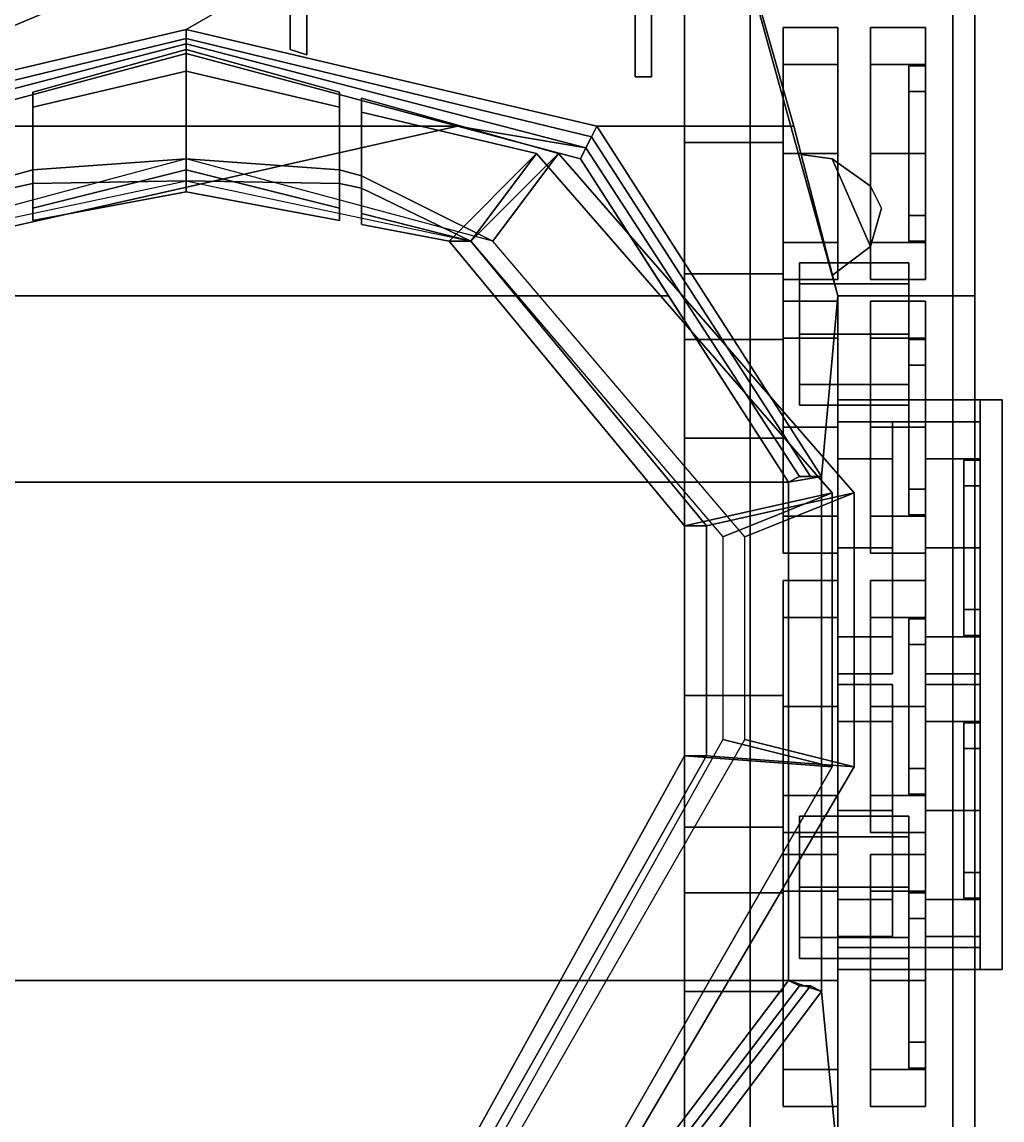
# Model space of a CAD drawing. Header units: millimetres. Extents: x -1.4 to 3, y -3 to 9.
# Drawn here: x -0.3 to 1.49, y -0.915 to 1.09 of the extents above; entities that cross this region are included whole.
import ezdxf

# ---------------------------------------------------------------- set-up
doc = ezdxf.new("R2010")
doc.units = ezdxf.units.MM
for name, color, linetype in [('mudguards', 6, 'Continuous'), ('tracks', 3, 'Continuous'), ('turret', 2, 'Continuous'), ('wheels', 2, 'Continuous')]:
    doc.layers.add(name, color=color, linetype=linetype)

msp = doc.modelspace()

# ---------------------------------------------------------------- linework, layer by layer
for points in [[(0.91, -2.1, 0.92), (0.91, -1.97, 0.38), (0.91, 2.22, 0.38), (0.91, 2.72, 0.92)], [(0.91, -2.43, 1.17), (0.91, -2.43, 0.92), (0.91, 2.72, 0.92), (0.91, 2.65, 1.17)], [(0.91, -0.99, 1.26), (0.91, -0.99, 1.17), (0.91, 2.65, 1.17), (0.91, 1.67, 1.26)], [(0.91, 2.22, 0.38), (0.91, -1.97, 0.38), (-0.91, -1.97, 0.38), (-0.91, 2.22, 0.38)], [(-0.91, 1.6, 1.59), (-1.11, 0.9, 1.67), (-0.75, 0.9, 1.67), (0.91, 1.6, 1.59)], [(0.91, 1.6, 1.59), (-0.75, 0.9, 1.67), (0, 1.076, 1.6499), (0.91, 1.6, 1.59)], [(0, 1.076, 1.6499), (0.75, 0.9, 1.67), (1.11, 0.9, 1.67), (0.91, 1.6, 1.59)], [(1.11, 0.9, 1.67), (1.11, 0.9, 1.26), (0.91, 1.6, 1.26), (0.91, 1.6, 1.59)], [(0.82, 0.99, 1.7006), (0.85, 0.99, 1.7006), (0.85, 1.3, 1.6651), (0.82, 1.29, 1.6663)], [(0.82, 1.29, 1.6254), (0.82, 0.99, 1.6597), (0.82, 0.99, 1.7006), (0.82, 1.29, 1.6663)], [(0.85, 1.3, 1.6651), (0.85, 0.99, 1.7006), (0.85, 0.99, 1.6597), (0.85, 1.3, 1.6243)], [(0.19, 1.04, 1.6949), (0.22, 1.03, 1.696), (0.22, 1.25, 1.6709), (0.19, 1.25, 1.6709)], [(0.19, 1.25, 1.63), (0.19, 1.04, 1.654), (0.19, 1.04, 1.6949), (0.19, 1.25, 1.6709)], [(0.22, 1.25, 1.6709), (0.22, 1.03, 1.696), (0.22, 1.03, 1.6551), (0.22, 1.25, 1.63)], [(0, 1.076, 1.6499), (-0.75, 0.9, 1.67), (-0.74, 0.88, 1.71), (0, 1.06, 1.69)], [(0, 1.06, 1.69), (0.74, 0.88, 1.71), (0.75, 0.9, 1.67), (0, 1.076, 1.6499)], [(-0.74, 0.88, 1.71), (-0.73, 0.86, 1.71), (0, 1.05, 1.69), (0, 1.06, 1.69)], [(0, 1.05, 1.69), (-0.73, 0.86, 1.71), (-0.4955, 0.9, 1.67), (0, 1.0324, 1.6549)], [(0, 1.05, 1.69), (0.73, 0.86, 1.71), (0.74, 0.88, 1.71), (0, 1.06, 1.69)], [(0, 1.0324, 1.6549), (0.4955, 0.9, 1.67), (0.73, 0.86, 1.71), (0, 1.05, 1.69)], [(0, 1.0324, 1.6549), (-0.4955, 0.9, 1.67), (0.4955, 0.9, 1.67), (0, 1.0324, 1.6549)], [(0.19, 1.04, 1.654), (0.22, 1.03, 1.6551), (0.22, 1.03, 1.696), (0.19, 1.04, 1.6949)], [(0.82, 0.99, 1.6597), (0.85, 0.99, 1.6597), (0.85, 0.99, 1.7006), (0.82, 0.99, 1.7006)], [(0.4955, 0.9, 1.67), (-0.881, 0.59, 1.67), (0.881, 0.59, 1.67), (0.72, 0.84, 1.67)], [(-0.72, 0.84, 1.67), (-0.881, 0.59, 1.67), (0.4955, 0.9, 1.67), (-0.4955, 0.9, 1.67)], [(0.4955, 0.9, 1.67), (0.72, 0.84, 1.67), (0.73, 0.86, 1.71)], [(0.74, 0.88, 1.71), (1.14, 0.26, 1.71), (1.16, 0.26, 1.67), (0.75, 0.9, 1.67)], [(0.75, 0.9, 1.67), (1.16, 0.26, 1.67), (1.19, 0.59, 1.67), (1.11, 0.9, 1.67)], [(1.1803, 0.6277, 1.43), (1.19, 0.59, 1.26), (1.11, 0.9, 1.26), (1.1234, 0.8481, 1.43)], [(1.1234, 0.8481, 1.65), (1.1234, 0.8481, 1.43), (1.11, 0.9, 1.26), (1.11, 0.9, 1.67)], [(1.19, 0.59, 1.67), (1.1803, 0.6277, 1.65), (1.1234, 0.8481, 1.65), (1.11, 0.9, 1.67)], [(0.73, 0.86, 1.71), (1.12, 0.26, 1.71), (1.14, 0.26, 1.71), (0.74, 0.88, 1.71)], [(1.09, 0.63, 0.51), (1.09, 0.87, 0.24), (0.91, 0.87, 0.24), (0.91, 0.63, 0.51)], [(0.91, 0.87, 0.17), (0.91, 0.87, 0.24), (1.09, 0.87, 0.24), (1.09, 0.87, 0.17)], [(0.91, 0.87, 0.24), (0.91, 0.33, 0.24), (0.91, 0.4233, 0.38), (0.91, 0.7456, 0.38)], [(0.91, 0.33, 0.17), (0.91, 0.87, 0.17), (1.09, 0.87, 0.17), (1.09, 0.33, 0.17)], [(0.91, 0.33, 0.24), (0.91, 0.87, 0.24), (0.91, 0.87, 0.17), (0.91, 0.33, 0.17)], [(1.09, 0.51, 0.51), (1.09, 0.33, 0.24), (1.09, 0.87, 0.24), (1.09, 0.63, 0.51)], [(1.09, 0.87, 0.17), (1.09, 0.87, 0.24), (1.09, 0.33, 0.24), (1.09, 0.33, 0.17)], [(0.72, 0.84, 1.67), (1.1, 0.25, 1.67), (1.12, 0.26, 1.71), (0.73, 0.86, 1.71)], [(1.18, 0.84, 1.43), (1.25, 0.68, 1.43), (1.1803, 0.6277, 1.43), (1.1234, 0.8481, 1.43)], [(1.1803, 0.6277, 1.65), (1.25, 0.68, 1.65), (1.18, 0.84, 1.65), (1.1234, 0.8481, 1.65)], [(1.1234, 0.8481, 1.65), (1.18, 0.84, 1.65), (1.18, 0.84, 1.43), (1.1234, 0.8481, 1.43)], [(1.25, 0.79, 1.43), (1.27, 0.75, 1.43), (1.25, 0.68, 1.43), (1.18, 0.84, 1.43)], [(1.25, 0.68, 1.65), (1.27, 0.75, 1.65), (1.25, 0.79, 1.65), (1.18, 0.84, 1.65)], [(1.18, 0.84, 1.65), (1.25, 0.79, 1.65), (1.25, 0.79, 1.43), (1.18, 0.84, 1.43)], [(1.25, 0.79, 1.65), (1.27, 0.75, 1.65), (1.27, 0.75, 1.43), (1.25, 0.79, 1.43)], [(1.25, 0.68, 1.43), (1.27, 0.75, 1.43), (1.27, 0.75, 1.65), (1.25, 0.68, 1.65)], [(1.1803, 0.6277, 1.43), (1.25, 0.68, 1.43), (1.25, 0.68, 1.65), (1.1803, 0.6277, 1.65)], [(0.91, 0.63, 0.51), (0.91, 0.51, 0.51), (1.09, 0.51, 0.51), (1.09, 0.63, 0.51)], [(1.19, 0.59, 1.67), (1.19, 0.59, 1.26), (1.1803, 0.6277, 1.43), (1.1803, 0.6277, 1.65)], [(-0.881, 0.59, 1.67), (-1.1, 0.25, 1.67), (1.1, 0.25, 1.67), (0.881, 0.59, 1.67)], [(1.16, -0.68, 1.67), (1.19, -0.99, 1.67), (1.19, 0.59, 1.67), (1.16, 0.26, 1.67)], [(1.19, -0.99, 1.67), (1.19, -0.99, 1.26), (1.19, 0.59, 1.26), (1.19, 0.59, 1.67)], [(0.91, 0.51, 0.51), (0.91, 0.33, 0.24), (1.09, 0.33, 0.24), (1.09, 0.51, 0.51)], [(1.19, 0.4, 1.67), (1.19, 0.36, 1.67), (1.45, 0.36, 1.67), (1.45, 0.4, 1.67)], [(1.45, 0.4, 1.67), (1.45, 0.4, 1.26), (1.19, 0.4, 1.26), (1.19, 0.4, 1.67)], [(1.45, 0.36, 1.67), (1.45, 0.36, 1.39), (1.45, 0.4, 1.39), (1.45, 0.4, 1.67)], [(1.49, 0.4, 1.26), (1.45, 0.4, 1.26), (1.45, 0.4, 1.39), (1.49, 0.4, 1.39)], [(1.49, 0.4, 1.39), (1.45, 0.4, 1.39), (1.45, -0.64, 1.39), (1.49, -0.64, 1.39)], [(1.49, -0.64, 1.39), (1.49, -0.64, 1.26), (1.49, 0.4, 1.26), (1.49, 0.4, 1.39)], [(1.19, 0.36, 1.67), (1.19, 0.36, 1.26), (1.45, 0.36, 1.26), (1.45, 0.36, 1.67)], [(1.45, 0.36, 1.39), (1.45, 0.36, 1.26), (1.45, -0.6, 1.26), (1.45, -0.6, 1.39)], [(1.09, 0.33, 0.17), (1.09, 0.33, 0.24), (0.91, 0.33, 0.24), (0.91, 0.33, 0.17)], [(-1.1, 0.25, 1.67), (-1.1, -0.66, 1.67), (1.1, -0.66, 1.67), (1.1, 0.25, 1.67)], [(1.14, 0.26, 1.71), (1.12, 0.26, 1.71), (1.1, 0.25, 1.67), (1.16, 0.26, 1.67)], [(1.1, 0.25, 1.67), (1.1, -0.66, 1.67), (1.16, -0.68, 1.67), (1.16, 0.26, 1.67)], [(0.91, -0.14, 0.24), (0.91, -0.68, 0.24), (0.91, -0.5867, 0.38), (0.91, -0.2644, 0.38)], [(1.09, -0.38, 0.51), (1.09, -0.14, 0.24), (0.91, -0.14, 0.24), (0.91, -0.38, 0.51)], [(0.91, -0.68, 0.24), (0.91, -0.14, 0.24), (0.91, -0.14, 0.17), (0.91, -0.68, 0.17)], [(0.91, -0.68, 0.17), (0.91, -0.14, 0.17), (1.09, -0.14, 0.17), (1.09, -0.68, 0.17)], [(0.91, -0.14, 0.17), (0.91, -0.14, 0.24), (1.09, -0.14, 0.24), (1.09, -0.14, 0.17)], [(1.09, -0.5, 0.51), (1.09, -0.68, 0.24), (1.09, -0.14, 0.24), (1.09, -0.38, 0.51)], [(1.09, -0.14, 0.17), (1.09, -0.14, 0.24), (1.09, -0.68, 0.24), (1.09, -0.68, 0.17)], [(0.91, -0.38, 0.51), (0.91, -0.5, 0.51), (1.09, -0.5, 0.51), (1.09, -0.38, 0.51)], [(0.91, -0.5, 0.51), (0.91, -0.68, 0.24), (1.09, -0.68, 0.24), (1.09, -0.5, 0.51)], [(1.45, -0.6, 1.67), (1.45, -0.6, 1.26), (1.19, -0.6, 1.26), (1.19, -0.6, 1.67)], [(1.19, -0.6, 1.67), (1.19, -0.64, 1.67), (1.45, -0.64, 1.67), (1.45, -0.6, 1.67)], [(1.45, -0.64, 1.67), (1.45, -0.64, 1.39), (1.45, -0.6, 1.39), (1.45, -0.6, 1.67)], [(1.19, -0.64, 1.67), (1.19, -0.64, 1.26), (1.45, -0.64, 1.26), (1.45, -0.64, 1.67)], [(1.45, -0.64, 1.39), (1.45, -0.64, 1.26), (1.49, -0.64, 1.26), (1.49, -0.64, 1.39)], [(-1.1, -0.66, 1.67), (-0.8503, -0.99, 1.67), (0.8503, -0.99, 1.67), (1.1, -0.66, 1.67)], [(1.1, -0.66, 1.67), (0.82, -1.03, 1.67), (0.83, -1.05, 1.71), (1.12, -0.67, 1.71)], [(1.16, -0.68, 1.67), (1.1, -0.66, 1.67), (1.12, -0.67, 1.71), (1.14, -0.67, 1.71)], [(1.12, -0.67, 1.71), (0.83, -1.05, 1.71), (0.84, -1.06, 1.71), (1.14, -0.67, 1.71)], [(1.14, -0.67, 1.71), (0.84, -1.06, 1.71), (0.86, -1.08, 1.67), (1.16, -0.68, 1.67)], [(1.09, -0.68, 0.17), (1.09, -0.68, 0.24), (0.91, -0.68, 0.24), (0.91, -0.68, 0.17)], [(0.9275, -0.99, 1.67), (1.19, -0.99, 1.67), (1.19, -0.99, 1.67), (1.16, -0.68, 1.67)]]:
    msp.add_3dface(points)
at = {"layer": 'mudguards'}
for points in [[(1.44, 1.6, 1.21), (1.44, 0.59, 1.21), (1.19, 0.59, 1.21), (0.91, 1.6, 1.21)], [(0.91, 1.6, 1.26), (1.19, 0.59, 1.26), (1.44, 0.59, 1.26), (1.44, 1.6, 1.26)], [(1.44, 0.59, 1.26), (1.44, 0.59, 1.21), (1.44, 1.6, 1.21), (1.44, 1.6, 1.26)], [(1.19, 0.59, 1.26), (1.19, -0.99, 1.26), (1.44, -0.99, 1.26), (1.44, 0.59, 1.26)], [(1.44, 0.59, 1.21), (1.44, -0.99, 1.21), (1.19, -0.99, 1.21), (1.19, 0.59, 1.21)], [(1.44, -0.99, 1.26), (1.44, -0.99, 1.21), (1.44, 0.59, 1.21), (1.44, 0.59, 1.26)]]:
    msp.add_3dface(points, dxfattribs=at)
at = {"layer": 'tracks'}
for points in [[(1.03, 1.84), (1.03, -1.76), (1.03, -1.74, 0.04), (1.03, 1.84, 0.04)], [(1.03, 1.84, 0.04), (1.03, -1.74, 0.04), (1.4, -1.74, 0.04), (1.4, 1.84, 0.04)], [(1.4, 1.84), (1.4, -1.76), (1.03, -1.76), (1.03, 1.84)], [(1.4, 1.84, 1.07), (1.4, -1.09, 1.07), (1.03, -1.09, 1.07), (1.03, 1.84, 1.07)], [(1.03, 1.84, 1.07), (1.03, -1.09, 1.07), (1.03, -1.09, 1.11), (1.03, 1.84, 1.11)], [(1.03, 1.84, 1.11), (1.03, -1.09, 1.11), (1.4, -1.09, 1.11), (1.4, 1.84, 1.11)], [(1.4, -1.74, 0.04), (1.4, -1.76), (1.4, 1.84), (1.4, 1.84, 0.04)], [(1.4, -1.09, 1.11), (1.4, -1.09, 1.07), (1.4, 1.84, 1.07), (1.4, 1.84, 1.11)]]:
    msp.add_3dface(points, dxfattribs=at)
at = {"layer": 'turret'}
for points in [[(-0.28, 0.9618, 18.13), (-0.28, 0.75, 18.63), (0, 0.82, 18.63), (0, 1.04, 18.13)], [(-0.28, 0.8201, 17.77), (-0.28, 0.9618, 18.13), (0, 1.04, 18.13), (0, 0.84, 17.63)], [(0, 1.04, 18.13), (0, 0.82, 18.63), (0.28, 0.75, 18.63), (0.28, 0.9618, 18.13)], [(0, 0.84, 17.63), (0, 1.04, 18.13), (0.28, 0.9618, 18.13), (0.28, 0.8201, 17.77)], [(0, 1, 18.13), (0, 0.78, 18.63), (-0.28, 0.7275, 18.63), (-0.28, 0.9344, 18.13)], [(0, 0.8, 17.63), (0, 1, 18.13), (-0.28, 0.9344, 18.13), (-0.28, 0.795, 17.77)], [(0.28, 0.9344, 18.13), (0.28, 0.7275, 18.63), (0, 0.78, 18.63), (0, 1, 18.13)], [(0.28, 0.795, 17.77), (0.28, 0.9344, 18.13), (0, 1, 18.13), (0, 0.8, 17.63)], [(-0.28, 0.7275, 18.63), (-0.28, 0.75, 18.63), (-0.28, 0.9618, 18.13), (-0.28, 0.9344, 18.13)], [(-0.28, 0.9344, 18.13), (-0.28, 0.9618, 18.13), (-0.28, 0.8201, 17.77), (-0.28, 0.795, 17.77)], [(0.28, 0.9344, 18.13), (0.28, 0.9618, 18.13), (0.28, 0.75, 18.63), (0.28, 0.7275, 18.63)], [(0.28, 0.795, 17.77), (0.28, 0.8201, 17.77), (0.28, 0.9618, 18.13), (0.28, 0.9344, 18.13)], [(0.32, 0.9506, 18.13), (0.32, 0.74, 18.63), (0.52, 0.69, 18.63), (0.68, 0.85, 18.13)], [(0.68, 0.85, 18.13), (0.56, 0.69, 17.63), (0.32, 0.8093, 17.77), (0.32, 0.9506, 18.13)], [(0.32, 0.72, 18.63), (0.32, 0.74, 18.63), (0.32, 0.9506, 18.13), (0.32, 0.925, 18.13)], [(0.32, 0.925, 18.13), (0.32, 0.9506, 18.13), (0.32, 0.8093, 17.77), (0.32, 0.7863, 17.77)], [(0.64, 0.85, 18.13), (0.48, 0.69, 18.63), (0.32, 0.72, 18.63), (0.32, 0.925, 18.13)], [(0.32, 0.925, 18.13), (0.32, 0.7863, 17.77), (0.52, 0.69, 17.63), (0.64, 0.85, 18.13)], [(1.18, 0.23, 18.13), (0.91, 0.17, 18.63), (0.48, 0.69, 18.63), (0.64, 0.85, 18.13)], [(0.68, 0.85, 18.13), (0.52, 0.69, 18.63), (0.95, 0.17, 18.63), (1.22, 0.23, 18.13)], [(0.64, 0.85, 18.13), (0.52, 0.69, 17.63), (0.98, 0.15, 17.63), (1.18, 0.23, 18.13)], [(1.22, 0.23, 18.13), (1.02, 0.15, 17.63), (0.56, 0.69, 17.63), (0.68, 0.85, 18.13)], [(-0.28, 0.8201, 17.77), (0, 0.84, 17.63), (-0.56, 0.69, 17.63), (-0.32, 0.8093, 17.77)], [(0, 0.84, 17.63), (0.28, 0.8201, 17.77), (0.32, 0.8093, 17.77), (0.56, 0.69, 17.63)], [(-0.28, 0.795, 17.77), (-0.28, 0.8201, 17.77), (-0.32, 0.8093, 17.77), (-0.32, 0.7863, 17.77)], [(0, 0.78, 18.63), (0, 0.82, 18.63), (-0.28, 0.75, 18.63), (-0.28, 0.7275, 18.63)], [(0.28, 0.7275, 18.63), (0.28, 0.75, 18.63), (0, 0.82, 18.63), (0, 0.78, 18.63)], [(0.28, 0.8201, 17.77), (0.28, 0.795, 17.77), (0.32, 0.7863, 17.77), (0.32, 0.8093, 17.77)], [(-0.32, 0.7863, 17.77), (-0.52, 0.69, 17.63), (0, 0.8, 17.63), (-0.28, 0.795, 17.77)], [(0.52, 0.69, 17.63), (0.32, 0.7863, 17.77), (0.28, 0.795, 17.77), (0, 0.8, 17.63)], [(0.48, 0.69, 18.63), (0.52, 0.69, 18.63), (0.32, 0.74, 18.63), (0.32, 0.72, 18.63)], [(0.91, 0.17, 18.63), (0.95, 0.17, 18.63), (0.52, 0.69, 18.63), (0.48, 0.69, 18.63)], [(1.18, -0.27, 18.13), (0.91, -0.25, 18.63), (0.91, 0.17, 18.63), (1.18, 0.23, 18.13)], [(1.22, 0.23, 18.13), (0.95, 0.17, 18.63), (0.95, -0.25, 18.63), (1.22, -0.27, 18.13)], [(1.18, 0.23, 18.13), (0.98, 0.15, 17.63), (0.98, -0.22, 17.63), (1.18, -0.27, 18.13)], [(1.22, -0.27, 18.13), (1.02, -0.22, 17.63), (1.02, 0.15, 17.63), (1.22, 0.23, 18.13)], [(0.91, -0.25, 18.63), (0.95, -0.25, 18.63), (0.95, 0.17, 18.63), (0.91, 0.17, 18.63)], [(-0.48, -1.53, 18.13), (-0.28, -1.43, 18.63), (-0.95, -0.22, 18.63), (-1.22, -0.27, 18.13)], [(-1.18, -0.27, 18.13), (-0.91, -0.22, 18.63), (-0.28, -1.39, 18.63), (-0.48, -1.49, 18.13)], [(-0.91, -0.22, 18.63), (-0.95, -0.22, 18.63), (-0.28, -1.43, 18.63), (-0.28, -1.39, 18.63)], [(0.48, -1.53, 18.13), (0.36, -1.37, 17.63), (1.02, -0.22, 17.63), (1.22, -0.27, 18.13)], [(1.18, -0.27, 18.13), (0.98, -0.22, 17.63), (0.36, -1.33, 17.63), (0.48, -1.49, 18.13)], [(0.48, -1.49, 18.13), (0.28, -1.39, 18.63), (0.91, -0.25, 18.63), (1.18, -0.27, 18.13)], [(1.22, -0.27, 18.13), (0.95, -0.25, 18.63), (0.28, -1.43, 18.63), (0.48, -1.53, 18.13)], [(0.28, -1.39, 18.63), (0.28, -1.43, 18.63), (0.95, -0.25, 18.63), (0.91, -0.25, 18.63)]]:
    msp.add_3dface(points, dxfattribs=at)
at = {"layer": 'wheels'}
for points in [[(1.09, 1.0126, 0.1174), (1.09, 1.08, 0.28), (1.19, 1.08, 0.28), (1.19, 1.0126, 0.1174)], [(1.09, 1.0126, 0.1174), (1.09, 0.85, 0.05), (1.09, 0.6874, 0.1174), (1.09, 1.08, 0.28)], [(1.09, 1.08, 0.28), (1.09, 1.0126, 0.4426), (1.19, 1.0126, 0.4426), (1.19, 1.08, 0.28)], [(1.09, 1.08, 0.28), (1.09, 0.6874, 0.1174), (1.09, 0.62, 0.28), (1.09, 1.0126, 0.4426)], [(1.19, 0.6874, 0.4426), (1.19, 1.08, 0.28), (1.19, 1.0126, 0.4426), (1.19, 0.85, 0.51)], [(1.19, 0.62, 0.28), (1.19, 1.0126, 0.1174), (1.19, 1.08, 0.28), (1.19, 0.6874, 0.4426)], [(1.25, 1.0126, 0.1174), (1.25, 1.08, 0.28), (1.35, 1.08, 0.28), (1.35, 1.0126, 0.1174)], [(1.25, 1.0126, 0.1174), (1.25, 0.85, 0.05), (1.25, 0.6874, 0.1174), (1.25, 1.08, 0.28)], [(1.25, 1.08, 0.28), (1.25, 1.0126, 0.4426), (1.35, 1.0126, 0.4426), (1.35, 1.08, 0.28)], [(1.25, 1.08, 0.28), (1.25, 0.6874, 0.1174), (1.25, 0.62, 0.28), (1.25, 1.0126, 0.4426)], [(1.35, 1.0126, 0.1174), (1.35, 1.08, 0.28), (1.35, 1.01, 0.28), (1.35, 0.9631, 0.1669)], [(1.35, 1.08, 0.28), (1.35, 1.0126, 0.4426), (1.35, 0.9631, 0.3931), (1.35, 1.01, 0.28)], [(1.09, 0.85, 0.05), (1.09, 1.0126, 0.1174), (1.19, 1.0126, 0.1174), (1.19, 0.85, 0.05)], [(1.09, 1.0126, 0.4426), (1.09, 0.62, 0.28), (1.09, 0.6874, 0.4426), (1.09, 0.85, 0.51)], [(1.09, 1.0126, 0.4426), (1.09, 0.85, 0.51), (1.19, 0.85, 0.51), (1.19, 1.0126, 0.4426)], [(1.19, 0.6874, 0.1174), (1.19, 0.85, 0.05), (1.19, 1.0126, 0.1174), (1.19, 0.62, 0.28)], [(1.25, 0.85, 0.05), (1.25, 1.0126, 0.1174), (1.35, 1.0126, 0.1174), (1.35, 0.85, 0.05)], [(1.25, 1.0126, 0.4426), (1.25, 0.62, 0.28), (1.25, 0.6874, 0.4426), (1.25, 0.85, 0.51)], [(1.25, 1.0126, 0.4426), (1.25, 0.85, 0.51), (1.35, 0.85, 0.51), (1.35, 1.0126, 0.4426)], [(1.32, 0.9631, 0.3931), (1.32, 1.01, 0.28), (1.35, 1.01, 0.28), (1.35, 0.9631, 0.3931)], [(1.32, 0.69, 0.28), (1.32, 0.9631, 0.1669), (1.32, 1.01, 0.28), (1.32, 0.7369, 0.3931)], [(1.32, 1.01, 0.28), (1.32, 0.9631, 0.1669), (1.35, 0.9631, 0.1669), (1.35, 1.01, 0.28)], [(1.32, 0.7369, 0.3931), (1.32, 1.01, 0.28), (1.32, 0.9631, 0.3931), (1.32, 0.85, 0.44)], [(1.35, 0.85, 0.05), (1.35, 1.0126, 0.1174), (1.35, 0.9631, 0.1669), (1.35, 0.85, 0.12)], [(1.35, 1.0126, 0.4426), (1.35, 0.85, 0.51), (1.35, 0.85, 0.44), (1.35, 0.9631, 0.3931)], [(1.32, 0.9631, 0.1669), (1.32, 0.85, 0.12), (1.35, 0.85, 0.12), (1.35, 0.9631, 0.1669)], [(1.32, 0.7369, 0.1669), (1.32, 0.85, 0.12), (1.32, 0.9631, 0.1669), (1.32, 0.69, 0.28)], [(1.32, 0.85, 0.44), (1.32, 0.9631, 0.3931), (1.35, 0.9631, 0.3931), (1.35, 0.85, 0.44)], [(1.09, 0.6874, 0.1174), (1.09, 0.85, 0.05), (1.19, 0.85, 0.05), (1.19, 0.6874, 0.1174)], [(1.09, 0.85, 0.51), (1.09, 0.6874, 0.4426), (1.19, 0.6874, 0.4426), (1.19, 0.85, 0.51)], [(1.25, 0.6874, 0.1174), (1.25, 0.85, 0.05), (1.35, 0.85, 0.05), (1.35, 0.6874, 0.1174)], [(1.25, 0.85, 0.51), (1.25, 0.6874, 0.4426), (1.35, 0.6874, 0.4426), (1.35, 0.85, 0.51)], [(1.32, 0.85, 0.12), (1.32, 0.7369, 0.1669), (1.35, 0.7369, 0.1669), (1.35, 0.85, 0.12)], [(1.32, 0.7369, 0.3931), (1.32, 0.85, 0.44), (1.35, 0.85, 0.44), (1.35, 0.7369, 0.3931)], [(1.35, 0.6874, 0.1174), (1.35, 0.85, 0.05), (1.35, 0.85, 0.12), (1.35, 0.7369, 0.1669)], [(1.35, 0.85, 0.51), (1.35, 0.6874, 0.4426), (1.35, 0.7369, 0.3931), (1.35, 0.85, 0.44)], [(1.32, 0.69, 0.28), (1.32, 0.7369, 0.3931), (1.35, 0.7369, 0.3931), (1.35, 0.69, 0.28)], [(1.32, 0.7369, 0.1669), (1.32, 0.69, 0.28), (1.35, 0.69, 0.28), (1.35, 0.7369, 0.1669)], [(1.35, 0.6874, 0.4426), (1.35, 0.62, 0.28), (1.35, 0.69, 0.28), (1.35, 0.7369, 0.3931)], [(1.35, 0.62, 0.28), (1.35, 0.6874, 0.1174), (1.35, 0.7369, 0.1669), (1.35, 0.69, 0.28)], [(1.09, 0.6874, 0.4426), (1.09, 0.62, 0.28), (1.19, 0.62, 0.28), (1.19, 0.6874, 0.4426)], [(1.09, 0.62, 0.28), (1.09, 0.6874, 0.1174), (1.19, 0.6874, 0.1174), (1.19, 0.62, 0.28)], [(1.25, 0.6874, 0.4426), (1.25, 0.62, 0.28), (1.35, 0.62, 0.28), (1.35, 0.6874, 0.4426)], [(1.25, 0.62, 0.28), (1.25, 0.6874, 0.1174), (1.35, 0.6874, 0.1174), (1.35, 0.62, 0.28)], [(1.12, 0.6119, 0.8481), (1.12, 0.65, 0.94), (1.32, 0.65, 0.94), (1.32, 0.6119, 0.8481)], [(1.12, 0.65, 0.94), (1.12, 0.6119, 1.0319), (1.32, 0.6119, 1.0319), (1.32, 0.65, 0.94)], [(1.32, 0.52, 0.81), (1.32, 0.6119, 0.8481), (1.32, 0.65, 0.94), (1.32, 0.4281, 0.8481)], [(1.32, 0.4281, 0.8481), (1.32, 0.65, 0.94), (1.32, 0.6119, 1.0319), (1.32, 0.39, 0.94)], [(1.12, 0.52, 0.81), (1.12, 0.6119, 0.8481), (1.32, 0.6119, 0.8481), (1.32, 0.52, 0.81)], [(1.12, 0.6119, 1.0319), (1.12, 0.52, 1.07), (1.32, 0.52, 1.07), (1.32, 0.6119, 1.0319)], [(1.32, 0.39, 0.94), (1.32, 0.6119, 1.0319), (1.32, 0.52, 1.07), (1.32, 0.4281, 1.0319)], [(1.09, 0.58, 0.28), (1.09, 0.1874, 0.1174), (1.09, 0.12, 0.28), (1.09, 0.5126, 0.4426)], [(1.09, 0.58, 0.28), (1.09, 0.5126, 0.4426), (1.19, 0.5126, 0.4426), (1.19, 0.58, 0.28)], [(1.09, 0.5126, 0.1174), (1.09, 0.35, 0.05), (1.09, 0.1874, 0.1174), (1.09, 0.58, 0.28)], [(1.09, 0.5126, 0.1174), (1.09, 0.58, 0.28), (1.19, 0.58, 0.28), (1.19, 0.5126, 0.1174)], [(1.19, 0.1874, 0.4426), (1.19, 0.58, 0.28), (1.19, 0.5126, 0.4426), (1.19, 0.35, 0.51)], [(1.19, 0.12, 0.28), (1.19, 0.5126, 0.1174), (1.19, 0.58, 0.28), (1.19, 0.1874, 0.4426)], [(1.25, 0.58, 0.28), (1.25, 0.1874, 0.1174), (1.25, 0.12, 0.28), (1.25, 0.5126, 0.4426)], [(1.25, 0.58, 0.28), (1.25, 0.5126, 0.4426), (1.35, 0.5126, 0.4426), (1.35, 0.58, 0.28)], [(1.25, 0.5126, 0.1174), (1.25, 0.35, 0.05), (1.25, 0.1874, 0.1174), (1.25, 0.58, 0.28)], [(1.25, 0.5126, 0.1174), (1.25, 0.58, 0.28), (1.35, 0.58, 0.28), (1.35, 0.5126, 0.1174)], [(1.35, 0.58, 0.28), (1.35, 0.5126, 0.4426), (1.35, 0.4631, 0.3931), (1.35, 0.51, 0.28)], [(1.35, 0.5126, 0.1174), (1.35, 0.58, 0.28), (1.35, 0.51, 0.28), (1.35, 0.4631, 0.1669)], [(1.09, 0.5126, 0.4426), (1.09, 0.12, 0.28), (1.09, 0.1874, 0.4426), (1.09, 0.35, 0.51)], [(1.09, 0.35, 0.05), (1.09, 0.5126, 0.1174), (1.19, 0.5126, 0.1174), (1.19, 0.35, 0.05)], [(1.09, 0.5126, 0.4426), (1.09, 0.35, 0.51), (1.19, 0.35, 0.51), (1.19, 0.5126, 0.4426)], [(1.12, 0.4281, 0.8481), (1.12, 0.52, 0.81), (1.32, 0.52, 0.81), (1.32, 0.4281, 0.8481)], [(1.12, 0.52, 1.07), (1.12, 0.4281, 1.0319), (1.32, 0.4281, 1.0319), (1.32, 0.52, 1.07)], [(1.19, 0.1874, 0.1174), (1.19, 0.35, 0.05), (1.19, 0.5126, 0.1174), (1.19, 0.12, 0.28)], [(1.25, 0.5126, 0.4426), (1.25, 0.12, 0.28), (1.25, 0.1874, 0.4426), (1.25, 0.35, 0.51)], [(1.25, 0.35, 0.05), (1.25, 0.5126, 0.1174), (1.35, 0.5126, 0.1174), (1.35, 0.35, 0.05)], [(1.25, 0.5126, 0.4426), (1.25, 0.35, 0.51), (1.35, 0.35, 0.51), (1.35, 0.5126, 0.4426)], [(1.32, 0.19, 0.28), (1.32, 0.4631, 0.1669), (1.32, 0.51, 0.28), (1.32, 0.2369, 0.3931)], [(1.32, 0.2369, 0.3931), (1.32, 0.51, 0.28), (1.32, 0.4631, 0.3931), (1.32, 0.35, 0.44)], [(1.32, 0.4631, 0.3931), (1.32, 0.51, 0.28), (1.35, 0.51, 0.28), (1.35, 0.4631, 0.3931)], [(1.32, 0.51, 0.28), (1.32, 0.4631, 0.1669), (1.35, 0.4631, 0.1669), (1.35, 0.51, 0.28)], [(1.35, 0.35, 0.05), (1.35, 0.5126, 0.1174), (1.35, 0.4631, 0.1669), (1.35, 0.35, 0.12)], [(1.35, 0.5126, 0.4426), (1.35, 0.35, 0.51), (1.35, 0.35, 0.44), (1.35, 0.4631, 0.3931)], [(1.32, 0.2369, 0.1669), (1.32, 0.35, 0.12), (1.32, 0.4631, 0.1669), (1.32, 0.19, 0.28)], [(1.32, 0.4631, 0.1669), (1.32, 0.35, 0.12), (1.35, 0.35, 0.12), (1.35, 0.4631, 0.1669)], [(1.32, 0.35, 0.44), (1.32, 0.4631, 0.3931), (1.35, 0.4631, 0.3931), (1.35, 0.35, 0.44)], [(1.12, 0.39, 0.94), (1.12, 0.4281, 0.8481), (1.32, 0.4281, 0.8481), (1.32, 0.39, 0.94)], [(1.12, 0.4281, 1.0319), (1.12, 0.39, 0.94), (1.32, 0.39, 0.94), (1.32, 0.4281, 1.0319)], [(1.09, 0.1874, 0.1174), (1.09, 0.35, 0.05), (1.19, 0.35, 0.05), (1.19, 0.1874, 0.1174)], [(1.09, 0.35, 0.51), (1.09, 0.1874, 0.4426), (1.19, 0.1874, 0.4426), (1.19, 0.35, 0.51)], [(1.19, 0.36, 1.49), (1.19, 0.2926, 1.6526), (1.29, 0.2926, 1.6526), (1.29, 0.36, 1.49)], [(1.19, 0.36, 1.49), (1.19, -0.0326, 1.3274), (1.19, -0.1, 1.49), (1.19, 0.2926, 1.6526)], [(1.19, 0.2926, 1.3274), (1.19, 0.36, 1.49), (1.29, 0.36, 1.49), (1.29, 0.2926, 1.3274)], [(1.19, 0.2926, 1.3274), (1.19, 0.13, 1.26), (1.19, -0.0326, 1.3274), (1.19, 0.36, 1.49)], [(1.25, 0.1874, 0.1174), (1.25, 0.35, 0.05), (1.35, 0.35, 0.05), (1.35, 0.1874, 0.1174)], [(1.25, 0.35, 0.51), (1.25, 0.1874, 0.4426), (1.35, 0.1874, 0.4426), (1.35, 0.35, 0.51)], [(1.29, -0.0326, 1.6526), (1.29, 0.36, 1.49), (1.29, 0.2926, 1.6526), (1.29, 0.13, 1.72)], [(1.29, -0.1, 1.49), (1.29, 0.2926, 1.3274), (1.29, 0.36, 1.49), (1.29, -0.0326, 1.6526)], [(1.32, 0.35, 0.12), (1.32, 0.2369, 0.1669), (1.35, 0.2369, 0.1669), (1.35, 0.35, 0.12)], [(1.32, 0.2369, 0.3931), (1.32, 0.35, 0.44), (1.35, 0.35, 0.44), (1.35, 0.2369, 0.3931)], [(1.35, 0.36, 1.49), (1.35, 0.2926, 1.6526), (1.45, 0.2926, 1.6526), (1.45, 0.36, 1.49)], [(1.35, 0.36, 1.49), (1.35, -0.0326, 1.3274), (1.35, -0.1, 1.49), (1.35, 0.2926, 1.6526)], [(1.35, 0.2926, 1.3274), (1.35, 0.36, 1.49), (1.45, 0.36, 1.49), (1.45, 0.2926, 1.3274)], [(1.35, 0.2926, 1.3274), (1.35, 0.13, 1.26), (1.35, -0.0326, 1.3274), (1.35, 0.36, 1.49)], [(1.35, 0.1874, 0.1174), (1.35, 0.35, 0.05), (1.35, 0.35, 0.12), (1.35, 0.2369, 0.1669)], [(1.35, 0.35, 0.51), (1.35, 0.1874, 0.4426), (1.35, 0.2369, 0.3931), (1.35, 0.35, 0.44)], [(1.45, 0.36, 1.49), (1.45, 0.2926, 1.6526), (1.45, 0.2431, 1.6031), (1.45, 0.29, 1.49)], [(1.45, 0.2926, 1.3274), (1.45, 0.36, 1.49), (1.45, 0.29, 1.49), (1.45, 0.2431, 1.3769)], [(1.19, 0.2926, 1.6526), (1.19, -0.1, 1.49), (1.19, -0.0326, 1.6526), (1.19, 0.13, 1.72)], [(1.19, 0.13, 1.26), (1.19, 0.2926, 1.3274), (1.29, 0.2926, 1.3274), (1.29, 0.13, 1.26)], [(1.19, 0.2926, 1.6526), (1.19, 0.13, 1.72), (1.29, 0.13, 1.72), (1.29, 0.2926, 1.6526)], [(1.29, -0.0326, 1.3274), (1.29, 0.13, 1.26), (1.29, 0.2926, 1.3274), (1.29, -0.1, 1.49)], [(1.35, 0.2926, 1.6526), (1.35, -0.1, 1.49), (1.35, -0.0326, 1.6526), (1.35, 0.13, 1.72)], [(1.35, 0.13, 1.26), (1.35, 0.2926, 1.3274), (1.45, 0.2926, 1.3274), (1.45, 0.13, 1.26)], [(1.35, 0.2926, 1.6526), (1.35, 0.13, 1.72), (1.45, 0.13, 1.72), (1.45, 0.2926, 1.6526)], [(1.42, 0.2431, 1.6031), (1.42, 0.29, 1.49), (1.45, 0.29, 1.49), (1.45, 0.2431, 1.6031)], [(1.42, -0.03, 1.49), (1.42, 0.2431, 1.3769), (1.42, 0.29, 1.49), (1.42, 0.0169, 1.6031)], [(1.42, 0.0169, 1.6031), (1.42, 0.29, 1.49), (1.42, 0.2431, 1.6031), (1.42, 0.13, 1.65)], [(1.42, 0.29, 1.49), (1.42, 0.2431, 1.3769), (1.45, 0.2431, 1.3769), (1.45, 0.29, 1.49)], [(1.45, 0.13, 1.26), (1.45, 0.2926, 1.3274), (1.45, 0.2431, 1.3769), (1.45, 0.13, 1.33)], [(1.45, 0.2926, 1.6526), (1.45, 0.13, 1.72), (1.45, 0.13, 1.65), (1.45, 0.2431, 1.6031)], [(1.42, 0.2431, 1.3769), (1.42, 0.13, 1.33), (1.45, 0.13, 1.33), (1.45, 0.2431, 1.3769)], [(1.42, 0.0169, 1.3769), (1.42, 0.13, 1.33), (1.42, 0.2431, 1.3769), (1.42, -0.03, 1.49)], [(1.42, 0.13, 1.65), (1.42, 0.2431, 1.6031), (1.45, 0.2431, 1.6031), (1.45, 0.13, 1.65)], [(1.32, 0.19, 0.28), (1.32, 0.2369, 0.3931), (1.35, 0.2369, 0.3931), (1.35, 0.19, 0.28)], [(1.32, 0.2369, 0.1669), (1.32, 0.19, 0.28), (1.35, 0.19, 0.28), (1.35, 0.2369, 0.1669)], [(1.35, 0.1874, 0.4426), (1.35, 0.12, 0.28), (1.35, 0.19, 0.28), (1.35, 0.2369, 0.3931)], [(1.35, 0.12, 0.28), (1.35, 0.1874, 0.1174), (1.35, 0.2369, 0.1669), (1.35, 0.19, 0.28)], [(1.09, 0.1874, 0.4426), (1.09, 0.12, 0.28), (1.19, 0.12, 0.28), (1.19, 0.1874, 0.4426)], [(1.09, 0.12, 0.28), (1.09, 0.1874, 0.1174), (1.19, 0.1874, 0.1174), (1.19, 0.12, 0.28)], [(1.25, 0.1874, 0.4426), (1.25, 0.12, 0.28), (1.35, 0.12, 0.28), (1.35, 0.1874, 0.4426)], [(1.25, 0.12, 0.28), (1.25, 0.1874, 0.1174), (1.35, 0.1874, 0.1174), (1.35, 0.12, 0.28)], [(1.19, -0.0326, 1.3274), (1.19, 0.13, 1.26), (1.29, 0.13, 1.26), (1.29, -0.0326, 1.3274)], [(1.19, 0.13, 1.72), (1.19, -0.0326, 1.6526), (1.29, -0.0326, 1.6526), (1.29, 0.13, 1.72)], [(1.35, -0.0326, 1.3274), (1.35, 0.13, 1.26), (1.45, 0.13, 1.26), (1.45, -0.0326, 1.3274)], [(1.35, 0.13, 1.72), (1.35, -0.0326, 1.6526), (1.45, -0.0326, 1.6526), (1.45, 0.13, 1.72)], [(1.42, 0.13, 1.33), (1.42, 0.0169, 1.3769), (1.45, 0.0169, 1.3769), (1.45, 0.13, 1.33)], [(1.42, 0.0169, 1.6031), (1.42, 0.13, 1.65), (1.45, 0.13, 1.65), (1.45, 0.0169, 1.6031)], [(1.45, -0.0326, 1.3274), (1.45, 0.13, 1.26), (1.45, 0.13, 1.33), (1.45, 0.0169, 1.3769)], [(1.45, 0.13, 1.72), (1.45, -0.0326, 1.6526), (1.45, 0.0169, 1.6031), (1.45, 0.13, 1.65)], [(1.09, 0.07, 0.28), (1.09, -0.3226, 0.1174), (1.09, -0.39, 0.28), (1.09, 0.0026, 0.4426)], [(1.09, 0.07, 0.28), (1.09, 0.0026, 0.4426), (1.19, 0.0026, 0.4426), (1.19, 0.07, 0.28)], [(1.09, 0.0026, 0.1174), (1.09, -0.16, 0.05), (1.09, -0.3226, 0.1174), (1.09, 0.07, 0.28)], [(1.09, 0.0026, 0.1174), (1.09, 0.07, 0.28), (1.19, 0.07, 0.28), (1.19, 0.0026, 0.1174)], [(1.19, -0.39, 0.28), (1.19, 0.0026, 0.1174), (1.19, 0.07, 0.28), (1.19, -0.3226, 0.4426)], [(1.19, -0.3226, 0.4426), (1.19, 0.07, 0.28), (1.19, 0.0026, 0.4426), (1.19, -0.16, 0.51)], [(1.25, 0.07, 0.28), (1.25, -0.3226, 0.1174), (1.25, -0.39, 0.28), (1.25, 0.0026, 0.4426)], [(1.25, 0.07, 0.28), (1.25, 0.0026, 0.4426), (1.35, 0.0026, 0.4426), (1.35, 0.07, 0.28)], [(1.25, 0.0026, 0.1174), (1.25, -0.16, 0.05), (1.25, -0.3226, 0.1174), (1.25, 0.07, 0.28)], [(1.25, 0.0026, 0.1174), (1.25, 0.07, 0.28), (1.35, 0.07, 0.28), (1.35, 0.0026, 0.1174)], [(1.35, 0.07, 0.28), (1.35, 0.0026, 0.4426), (1.35, -0.0469, 0.3931), (1.35, 0, 0.28)], [(1.35, 0.0026, 0.1174), (1.35, 0.07, 0.28), (1.35, 0, 0.28), (1.35, -0.0469, 0.1669)], [(1.09, 0.0026, 0.4426), (1.09, -0.39, 0.28), (1.09, -0.3226, 0.4426), (1.09, -0.16, 0.51)], [(1.09, -0.16, 0.05), (1.09, 0.0026, 0.1174), (1.19, 0.0026, 0.1174), (1.19, -0.16, 0.05)], [(1.09, 0.0026, 0.4426), (1.09, -0.16, 0.51), (1.19, -0.16, 0.51), (1.19, 0.0026, 0.4426)], [(1.19, -0.3226, 0.1174), (1.19, -0.16, 0.05), (1.19, 0.0026, 0.1174), (1.19, -0.39, 0.28)], [(1.25, 0.0026, 0.4426), (1.25, -0.39, 0.28), (1.25, -0.3226, 0.4426), (1.25, -0.16, 0.51)], [(1.25, -0.16, 0.05), (1.25, 0.0026, 0.1174), (1.35, 0.0026, 0.1174), (1.35, -0.16, 0.05)], [(1.25, 0.0026, 0.4426), (1.25, -0.16, 0.51), (1.35, -0.16, 0.51), (1.35, 0.0026, 0.4426)], [(1.35, -0.16, 0.05), (1.35, 0.0026, 0.1174), (1.35, -0.0469, 0.1669), (1.35, -0.16, 0.12)], [(1.35, 0.0026, 0.4426), (1.35, -0.16, 0.51), (1.35, -0.16, 0.44), (1.35, -0.0469, 0.3931)], [(1.42, -0.03, 1.49), (1.42, 0.0169, 1.6031), (1.45, 0.0169, 1.6031), (1.45, -0.03, 1.49)], [(1.42, 0.0169, 1.3769), (1.42, -0.03, 1.49), (1.45, -0.03, 1.49), (1.45, 0.0169, 1.3769)], [(1.45, -0.0326, 1.6526), (1.45, -0.1, 1.49), (1.45, -0.03, 1.49), (1.45, 0.0169, 1.6031)], [(1.45, -0.1, 1.49), (1.45, -0.0326, 1.3274), (1.45, 0.0169, 1.3769), (1.45, -0.03, 1.49)], [(1.32, -0.2731, 0.3931), (1.32, 0, 0.28), (1.32, -0.0469, 0.3931), (1.32, -0.16, 0.44)], [(1.32, -0.32, 0.28), (1.32, -0.0469, 0.1669), (1.32, 0, 0.28), (1.32, -0.2731, 0.3931)], [(1.32, -0.0469, 0.3931), (1.32, 0, 0.28), (1.35, 0, 0.28), (1.35, -0.0469, 0.3931)], [(1.32, 0, 0.28), (1.32, -0.0469, 0.1669), (1.35, -0.0469, 0.1669), (1.35, 0, 0.28)], [(1.19, -0.0326, 1.6526), (1.19, -0.1, 1.49), (1.29, -0.1, 1.49), (1.29, -0.0326, 1.6526)], [(1.19, -0.1, 1.49), (1.19, -0.0326, 1.3274), (1.29, -0.0326, 1.3274), (1.29, -0.1, 1.49)], [(1.35, -0.0326, 1.6526), (1.35, -0.1, 1.49), (1.45, -0.1, 1.49), (1.45, -0.0326, 1.6526)], [(1.35, -0.1, 1.49), (1.35, -0.0326, 1.3274), (1.45, -0.0326, 1.3274), (1.45, -0.1, 1.49)], [(1.32, -0.2731, 0.1669), (1.32, -0.16, 0.12), (1.32, -0.0469, 0.1669), (1.32, -0.32, 0.28)], [(1.32, -0.0469, 0.1669), (1.32, -0.16, 0.12), (1.35, -0.16, 0.12), (1.35, -0.0469, 0.1669)], [(1.32, -0.16, 0.44), (1.32, -0.0469, 0.3931), (1.35, -0.0469, 0.3931), (1.35, -0.16, 0.44)], [(1.19, -0.12, 1.49), (1.19, -0.1874, 1.6526), (1.29, -0.1874, 1.6526), (1.29, -0.12, 1.49)], [(1.19, -0.12, 1.49), (1.19, -0.5126, 1.3274), (1.19, -0.58, 1.49), (1.19, -0.1874, 1.6526)], [(1.19, -0.1874, 1.3274), (1.19, -0.12, 1.49), (1.29, -0.12, 1.49), (1.29, -0.1874, 1.3274)], [(1.19, -0.1874, 1.3274), (1.19, -0.35, 1.26), (1.19, -0.5126, 1.3274), (1.19, -0.12, 1.49)], [(1.29, -0.5126, 1.6526), (1.29, -0.12, 1.49), (1.29, -0.1874, 1.6526), (1.29, -0.35, 1.72)], [(1.29, -0.58, 1.49), (1.29, -0.1874, 1.3274), (1.29, -0.12, 1.49), (1.29, -0.5126, 1.6526)], [(1.35, -0.12, 1.49), (1.35, -0.1874, 1.6526), (1.45, -0.1874, 1.6526), (1.45, -0.12, 1.49)], [(1.35, -0.12, 1.49), (1.35, -0.5126, 1.3274), (1.35, -0.58, 1.49), (1.35, -0.1874, 1.6526)], [(1.35, -0.1874, 1.3274), (1.35, -0.12, 1.49), (1.45, -0.12, 1.49), (1.45, -0.1874, 1.3274)], [(1.35, -0.1874, 1.3274), (1.35, -0.35, 1.26), (1.35, -0.5126, 1.3274), (1.35, -0.12, 1.49)], [(1.45, -0.12, 1.49), (1.45, -0.1874, 1.6526), (1.45, -0.2369, 1.6031), (1.45, -0.19, 1.49)], [(1.45, -0.1874, 1.3274), (1.45, -0.12, 1.49), (1.45, -0.19, 1.49), (1.45, -0.2369, 1.3769)], [(1.09, -0.3226, 0.1174), (1.09, -0.16, 0.05), (1.19, -0.16, 0.05), (1.19, -0.3226, 0.1174)], [(1.09, -0.16, 0.51), (1.09, -0.3226, 0.4426), (1.19, -0.3226, 0.4426), (1.19, -0.16, 0.51)], [(1.25, -0.3226, 0.1174), (1.25, -0.16, 0.05), (1.35, -0.16, 0.05), (1.35, -0.3226, 0.1174)], [(1.25, -0.16, 0.51), (1.25, -0.3226, 0.4426), (1.35, -0.3226, 0.4426), (1.35, -0.16, 0.51)], [(1.32, -0.16, 0.12), (1.32, -0.2731, 0.1669), (1.35, -0.2731, 0.1669), (1.35, -0.16, 0.12)], [(1.32, -0.2731, 0.3931), (1.32, -0.16, 0.44), (1.35, -0.16, 0.44), (1.35, -0.2731, 0.3931)], [(1.35, -0.3226, 0.1174), (1.35, -0.16, 0.05), (1.35, -0.16, 0.12), (1.35, -0.2731, 0.1669)], [(1.35, -0.16, 0.51), (1.35, -0.3226, 0.4426), (1.35, -0.2731, 0.3931), (1.35, -0.16, 0.44)], [(1.19, -0.1874, 1.6526), (1.19, -0.58, 1.49), (1.19, -0.5126, 1.6526), (1.19, -0.35, 1.72)], [(1.19, -0.35, 1.26), (1.19, -0.1874, 1.3274), (1.29, -0.1874, 1.3274), (1.29, -0.35, 1.26)], [(1.19, -0.1874, 1.6526), (1.19, -0.35, 1.72), (1.29, -0.35, 1.72), (1.29, -0.1874, 1.6526)], [(1.29, -0.5126, 1.3274), (1.29, -0.35, 1.26), (1.29, -0.1874, 1.3274), (1.29, -0.58, 1.49)], [(1.35, -0.1874, 1.6526), (1.35, -0.58, 1.49), (1.35, -0.5126, 1.6526), (1.35, -0.35, 1.72)], [(1.35, -0.35, 1.26), (1.35, -0.1874, 1.3274), (1.45, -0.1874, 1.3274), (1.45, -0.35, 1.26)], [(1.35, -0.1874, 1.6526), (1.35, -0.35, 1.72), (1.45, -0.35, 1.72), (1.45, -0.1874, 1.6526)], [(1.42, -0.2369, 1.6031), (1.42, -0.19, 1.49), (1.45, -0.19, 1.49), (1.45, -0.2369, 1.6031)], [(1.42, -0.51, 1.49), (1.42, -0.2369, 1.3769), (1.42, -0.19, 1.49), (1.42, -0.4631, 1.6031)], [(1.42, -0.4631, 1.6031), (1.42, -0.19, 1.49), (1.42, -0.2369, 1.6031), (1.42, -0.35, 1.65)], [(1.42, -0.19, 1.49), (1.42, -0.2369, 1.3769), (1.45, -0.2369, 1.3769), (1.45, -0.19, 1.49)], [(1.45, -0.35, 1.26), (1.45, -0.1874, 1.3274), (1.45, -0.2369, 1.3769), (1.45, -0.35, 1.33)], [(1.45, -0.1874, 1.6526), (1.45, -0.35, 1.72), (1.45, -0.35, 1.65), (1.45, -0.2369, 1.6031)], [(1.42, -0.2369, 1.3769), (1.42, -0.35, 1.33), (1.45, -0.35, 1.33), (1.45, -0.2369, 1.3769)], [(1.42, -0.4631, 1.3769), (1.42, -0.35, 1.33), (1.42, -0.2369, 1.3769), (1.42, -0.51, 1.49)], [(1.42, -0.35, 1.65), (1.42, -0.2369, 1.6031), (1.45, -0.2369, 1.6031), (1.45, -0.35, 1.65)], [(1.32, -0.32, 0.28), (1.32, -0.2731, 0.3931), (1.35, -0.2731, 0.3931), (1.35, -0.32, 0.28)], [(1.32, -0.2731, 0.1669), (1.32, -0.32, 0.28), (1.35, -0.32, 0.28), (1.35, -0.2731, 0.1669)], [(1.35, -0.3226, 0.4426), (1.35, -0.39, 0.28), (1.35, -0.32, 0.28), (1.35, -0.2731, 0.3931)], [(1.35, -0.39, 0.28), (1.35, -0.3226, 0.1174), (1.35, -0.2731, 0.1669), (1.35, -0.32, 0.28)], [(1.09, -0.3226, 0.4426), (1.09, -0.39, 0.28), (1.19, -0.39, 0.28), (1.19, -0.3226, 0.4426)], [(1.09, -0.39, 0.28), (1.09, -0.3226, 0.1174), (1.19, -0.3226, 0.1174), (1.19, -0.39, 0.28)], [(1.25, -0.3226, 0.4426), (1.25, -0.39, 0.28), (1.35, -0.39, 0.28), (1.35, -0.3226, 0.4426)], [(1.25, -0.39, 0.28), (1.25, -0.3226, 0.1174), (1.35, -0.3226, 0.1174), (1.35, -0.39, 0.28)], [(1.12, -0.36, 0.94), (1.12, -0.3981, 1.0319), (1.32, -0.3981, 1.0319), (1.32, -0.36, 0.94)], [(1.12, -0.3981, 0.8481), (1.12, -0.36, 0.94), (1.32, -0.36, 0.94), (1.32, -0.3981, 0.8481)], [(1.19, -0.5126, 1.3274), (1.19, -0.35, 1.26), (1.29, -0.35, 1.26), (1.29, -0.5126, 1.3274)], [(1.19, -0.35, 1.72), (1.19, -0.5126, 1.6526), (1.29, -0.5126, 1.6526), (1.29, -0.35, 1.72)], [(1.32, -0.5819, 0.8481), (1.32, -0.36, 0.94), (1.32, -0.3981, 1.0319), (1.32, -0.62, 0.94)], [(1.32, -0.49, 0.81), (1.32, -0.3981, 0.8481), (1.32, -0.36, 0.94), (1.32, -0.5819, 0.8481)], [(1.35, -0.5126, 1.3274), (1.35, -0.35, 1.26), (1.45, -0.35, 1.26), (1.45, -0.5126, 1.3274)], [(1.35, -0.35, 1.72), (1.35, -0.5126, 1.6526), (1.45, -0.5126, 1.6526), (1.45, -0.35, 1.72)], [(1.42, -0.35, 1.33), (1.42, -0.4631, 1.3769), (1.45, -0.4631, 1.3769), (1.45, -0.35, 1.33)], [(1.42, -0.4631, 1.6031), (1.42, -0.35, 1.65), (1.45, -0.35, 1.65), (1.45, -0.4631, 1.6031)], [(1.45, -0.5126, 1.3274), (1.45, -0.35, 1.26), (1.45, -0.35, 1.33), (1.45, -0.4631, 1.3769)], [(1.45, -0.35, 1.72), (1.45, -0.5126, 1.6526), (1.45, -0.4631, 1.6031), (1.45, -0.35, 1.65)], [(1.12, -0.3981, 1.0319), (1.12, -0.49, 1.07), (1.32, -0.49, 1.07), (1.32, -0.3981, 1.0319)], [(1.12, -0.49, 0.81), (1.12, -0.3981, 0.8481), (1.32, -0.3981, 0.8481), (1.32, -0.49, 0.81)], [(1.32, -0.62, 0.94), (1.32, -0.3981, 1.0319), (1.32, -0.49, 1.07), (1.32, -0.5819, 1.0319)], [(1.09, -0.43, 0.28), (1.09, -0.4974, 0.4426), (1.19, -0.4974, 0.4426), (1.19, -0.43, 0.28)], [(1.09, -0.43, 0.28), (1.09, -0.8226, 0.1174), (1.09, -0.89, 0.28), (1.09, -0.4974, 0.4426)], [(1.09, -0.4974, 0.1174), (1.09, -0.43, 0.28), (1.19, -0.43, 0.28), (1.19, -0.4974, 0.1174)], [(1.09, -0.4974, 0.1174), (1.09, -0.66, 0.05), (1.09, -0.8226, 0.1174), (1.09, -0.43, 0.28)], [(1.19, -0.89, 0.28), (1.19, -0.4974, 0.1174), (1.19, -0.43, 0.28), (1.19, -0.8226, 0.4426)], [(1.19, -0.8226, 0.4426), (1.19, -0.43, 0.28), (1.19, -0.4974, 0.4426), (1.19, -0.66, 0.51)], [(1.25, -0.43, 0.28), (1.25, -0.4974, 0.4426), (1.35, -0.4974, 0.4426), (1.35, -0.43, 0.28)], [(1.25, -0.43, 0.28), (1.25, -0.8226, 0.1174), (1.25, -0.89, 0.28), (1.25, -0.4974, 0.4426)], [(1.25, -0.4974, 0.1174), (1.25, -0.43, 0.28), (1.35, -0.43, 0.28), (1.35, -0.4974, 0.1174)], [(1.25, -0.4974, 0.1174), (1.25, -0.66, 0.05), (1.25, -0.8226, 0.1174), (1.25, -0.43, 0.28)], [(1.35, -0.43, 0.28), (1.35, -0.4974, 0.4426), (1.35, -0.5469, 0.3931), (1.35, -0.5, 0.28)], [(1.35, -0.4974, 0.1174), (1.35, -0.43, 0.28), (1.35, -0.5, 0.28), (1.35, -0.5469, 0.1669)], [(1.42, -0.51, 1.49), (1.42, -0.4631, 1.6031), (1.45, -0.4631, 1.6031), (1.45, -0.51, 1.49)], [(1.42, -0.4631, 1.3769), (1.42, -0.51, 1.49), (1.45, -0.51, 1.49), (1.45, -0.4631, 1.3769)], [(1.45, -0.5126, 1.6526), (1.45, -0.58, 1.49), (1.45, -0.51, 1.49), (1.45, -0.4631, 1.6031)], [(1.45, -0.58, 1.49), (1.45, -0.5126, 1.3274), (1.45, -0.4631, 1.3769), (1.45, -0.51, 1.49)], [(1.09, -0.4974, 0.4426), (1.09, -0.89, 0.28), (1.09, -0.8226, 0.4426), (1.09, -0.66, 0.51)], [(1.09, -0.66, 0.05), (1.09, -0.4974, 0.1174), (1.19, -0.4974, 0.1174), (1.19, -0.66, 0.05)], [(1.09, -0.4974, 0.4426), (1.09, -0.66, 0.51), (1.19, -0.66, 0.51), (1.19, -0.4974, 0.4426)], [(1.12, -0.49, 1.07), (1.12, -0.5819, 1.0319), (1.32, -0.5819, 1.0319), (1.32, -0.49, 1.07)], [(1.12, -0.5819, 0.8481), (1.12, -0.49, 0.81), (1.32, -0.49, 0.81), (1.32, -0.5819, 0.8481)], [(1.19, -0.8226, 0.1174), (1.19, -0.66, 0.05), (1.19, -0.4974, 0.1174), (1.19, -0.89, 0.28)], [(1.25, -0.4974, 0.4426), (1.25, -0.89, 0.28), (1.25, -0.8226, 0.4426), (1.25, -0.66, 0.51)], [(1.25, -0.66, 0.05), (1.25, -0.4974, 0.1174), (1.35, -0.4974, 0.1174), (1.35, -0.66, 0.05)], [(1.25, -0.4974, 0.4426), (1.25, -0.66, 0.51), (1.35, -0.66, 0.51), (1.35, -0.4974, 0.4426)], [(1.32, -0.5469, 0.3931), (1.32, -0.5, 0.28), (1.35, -0.5, 0.28), (1.35, -0.5469, 0.3931)], [(1.32, -0.7731, 0.3931), (1.32, -0.5, 0.28), (1.32, -0.5469, 0.3931), (1.32, -0.66, 0.44)], [(1.32, -0.82, 0.28), (1.32, -0.5469, 0.1669), (1.32, -0.5, 0.28), (1.32, -0.7731, 0.3931)], [(1.32, -0.5, 0.28), (1.32, -0.5469, 0.1669), (1.35, -0.5469, 0.1669), (1.35, -0.5, 0.28)], [(1.35, -0.66, 0.05), (1.35, -0.4974, 0.1174), (1.35, -0.5469, 0.1669), (1.35, -0.66, 0.12)], [(1.35, -0.4974, 0.4426), (1.35, -0.66, 0.51), (1.35, -0.66, 0.44), (1.35, -0.5469, 0.3931)], [(1.19, -0.5126, 1.6526), (1.19, -0.58, 1.49), (1.29, -0.58, 1.49), (1.29, -0.5126, 1.6526)], [(1.19, -0.58, 1.49), (1.19, -0.5126, 1.3274), (1.29, -0.5126, 1.3274), (1.29, -0.58, 1.49)], [(1.35, -0.5126, 1.6526), (1.35, -0.58, 1.49), (1.45, -0.58, 1.49), (1.45, -0.5126, 1.6526)], [(1.35, -0.58, 1.49), (1.35, -0.5126, 1.3274), (1.45, -0.5126, 1.3274), (1.45, -0.58, 1.49)], [(1.32, -0.5469, 0.1669), (1.32, -0.66, 0.12), (1.35, -0.66, 0.12), (1.35, -0.5469, 0.1669)], [(1.32, -0.7731, 0.1669), (1.32, -0.66, 0.12), (1.32, -0.5469, 0.1669), (1.32, -0.82, 0.28)], [(1.32, -0.66, 0.44), (1.32, -0.5469, 0.3931), (1.35, -0.5469, 0.3931), (1.35, -0.66, 0.44)], [(1.12, -0.5819, 1.0319), (1.12, -0.62, 0.94), (1.32, -0.62, 0.94), (1.32, -0.5819, 1.0319)], [(1.12, -0.62, 0.94), (1.12, -0.5819, 0.8481), (1.32, -0.5819, 0.8481), (1.32, -0.62, 0.94)], [(1.09, -0.8226, 0.1174), (1.09, -0.66, 0.05), (1.19, -0.66, 0.05), (1.19, -0.8226, 0.1174)], [(1.09, -0.66, 0.51), (1.09, -0.8226, 0.4426), (1.19, -0.8226, 0.4426), (1.19, -0.66, 0.51)], [(1.25, -0.8226, 0.1174), (1.25, -0.66, 0.05), (1.35, -0.66, 0.05), (1.35, -0.8226, 0.1174)], [(1.25, -0.66, 0.51), (1.25, -0.8226, 0.4426), (1.35, -0.8226, 0.4426), (1.35, -0.66, 0.51)], [(1.32, -0.66, 0.12), (1.32, -0.7731, 0.1669), (1.35, -0.7731, 0.1669), (1.35, -0.66, 0.12)], [(1.32, -0.7731, 0.3931), (1.32, -0.66, 0.44), (1.35, -0.66, 0.44), (1.35, -0.7731, 0.3931)], [(1.35, -0.8226, 0.1174), (1.35, -0.66, 0.05), (1.35, -0.66, 0.12), (1.35, -0.7731, 0.1669)], [(1.35, -0.66, 0.51), (1.35, -0.8226, 0.4426), (1.35, -0.7731, 0.3931), (1.35, -0.66, 0.44)], [(1.32, -0.82, 0.28), (1.32, -0.7731, 0.3931), (1.35, -0.7731, 0.3931), (1.35, -0.82, 0.28)], [(1.32, -0.7731, 0.1669), (1.32, -0.82, 0.28), (1.35, -0.82, 0.28), (1.35, -0.7731, 0.1669)], [(1.35, -0.8226, 0.4426), (1.35, -0.89, 0.28), (1.35, -0.82, 0.28), (1.35, -0.7731, 0.3931)], [(1.35, -0.89, 0.28), (1.35, -0.8226, 0.1174), (1.35, -0.7731, 0.1669), (1.35, -0.82, 0.28)], [(1.09, -0.8226, 0.4426), (1.09, -0.89, 0.28), (1.19, -0.89, 0.28), (1.19, -0.8226, 0.4426)], [(1.09, -0.89, 0.28), (1.09, -0.8226, 0.1174), (1.19, -0.8226, 0.1174), (1.19, -0.89, 0.28)], [(1.25, -0.8226, 0.4426), (1.25, -0.89, 0.28), (1.35, -0.89, 0.28), (1.35, -0.8226, 0.4426)], [(1.25, -0.89, 0.28), (1.25, -0.8226, 0.1174), (1.35, -0.8226, 0.1174), (1.35, -0.89, 0.28)]]:
    msp.add_3dface(points, dxfattribs=at)

doc.saveas('drawing.dxf')
